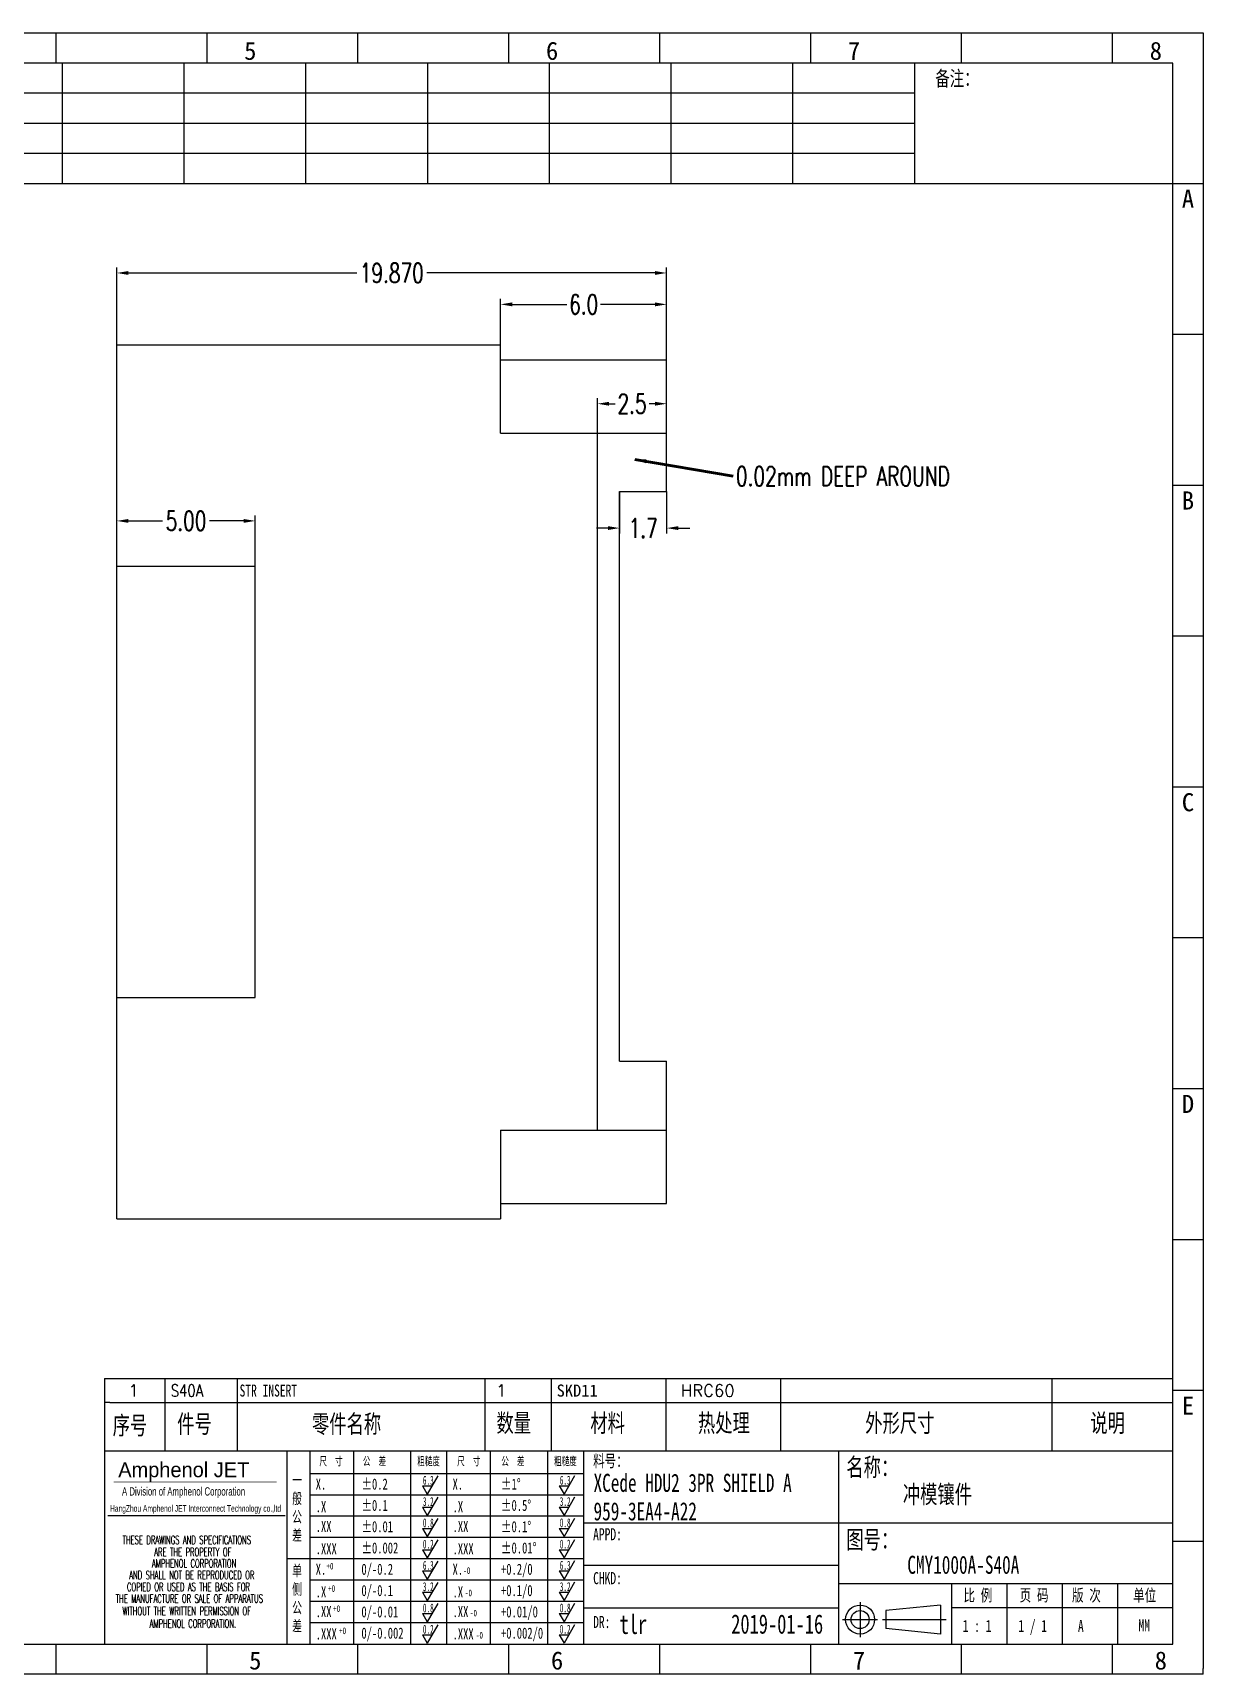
# Model space of a CAD drawing. Header units: millimetres. Extents: x -2852 to 5627, y -2271 to 1849.
# Drawn here: x 13.7 to 56, y 110.5 to 169.8 of the extents above; entities that cross this region are included whole.
import ezdxf
from ezdxf.enums import TextEntityAlignment as Align

# ---------------------------------------------------------------- set-up
doc = ezdxf.new("R2010")
doc.units = ezdxf.units.MM
doc.header["$PDSIZE"] = 3
doc.layers.add('1', color=7, linetype='Continuous')
doc.layers.add('41', color=1, linetype='Continuous')
doc.styles.add('CH', font='仿宋_GB2312_0.ttf')
doc.styles.add('jet02', font='simplex.shx', dxfattribs={"width": 0.7})
doc.styles.add('SIMPLEX', font='SIMPLEX')
doc.styles.get("Standard").update_dxf_attribs({"font": '仿宋_GB2312_0.ttf', "width": 0.7})
doc.styles.add('TEXTSTYLE_1', font='TRIUMB.TTF')
doc.styles.add('TEXTSTYLE_2', font='TRIUM.TTF')
doc.styles.add('tk', font='', dxfattribs={"width": 0.7})
doc.styles.add('tk 2', font='仿宋_GB2312_0.ttf', dxfattribs={"width": 0.65})
doc.styles.add('tk 4', font='simplex.shx', dxfattribs={"width": 0.65, "bigfont": 'bigfont.shx'})
doc.styles.get('tk').set_extended_font_data('NSimSun')
doc.dimstyles.new('jet02', dxfattribs={"dimtxt": 3.5, "dimasz": 2.1, "dimexe": 1, "dimexo": 0, "dimgap": 0.5, "dimtad": 0, "dimtoh": 1, "dimdec": 3, "dimzin": 9, "dimdsep": 46, "dimtxsty": 'jet02', "dimcen": 0, "dimclrt": 256, "dimazin": 2, "dimtfac": 1, "dimtdec": 3, "dimtofl": 0, "dimtmove": 0, "dimatfit": 1, "dimfxl": 0, "dimarcsym": 0})

# ---------------------------------------------------------------- blocks, each defined once
blk = doc.blocks.new('A3-N')
at = {"layer": '1', "color": 1}
for p, q in [((0, 296.73), (420, 296.73)), ((212.73, 291.27), (212.73, 296.73)), ((240, 291.27), (240, 296.73)), ((267.27, 291.27), (267.27, 296.73)), ((294.55, 291.27), (294.55, 296.73)), ((321.82, 291.27), (321.82, 296.73)), ((349.09, 291.27), (349.09, 296.73)), ((376.36, 291.27), (376.36, 296.73)), ((403.64, 291.27), (403.64, 296.73)), ((420, 296.73), (420, 1)), ((420, 269.45), (414.55, 269.45)), ((420, 242.18), (414.55, 242.18)), ((420, 214.91), (414.55, 214.91)), ((420, 187.64), (414.55, 187.64)), ((420, 160.36), (414.55, 160.36)), ((420, 133.09), (414.55, 133.09)), ((420, 105.82), (414.55, 105.82)), ((420, 78.55), (414.55, 78.55)), ((420, 51.27), (414.55, 51.27)), ((222.45, 49.09), (221.45, 49.09)), ((221.45, 49.09), (221.45, 40.36)), ((222.45, 49.09), (414.55, 49.09)), ((232.36, 49.09), (232.36, 40.36)), ((245.45, 49.09), (245.45, 40.36)), ((290.18, 49.09), (290.18, 40.36)), ((302.18, 49.09), (302.18, 40.36)), ((322.91, 49.09), (322.91, 40.36)), ((343.64, 49.09), (343.64, 40.36)), ((392.73, 40.36), (392.73, 49.09)), ((258.55, 40.36), (258.55, 5.44)), ((266.45, 40.36), (266.45, 5.44)), ((276.78, 40.36), (276.78, 5.45)), ((291.18, 40.36), (291.18, 5.45)), ((301.51, 40.37), (301.51, 5.46)), ((308.01, 40.36), (308.01, 5.45)), ((354.09, 40.36), (354.09, 5.45)), ((308.01, 32.39), (258.55, 32.39)), ((308.01, 28.54), (258.55, 28.54)), ((414.55, 27.27), (308.01, 27.27)), ((308.01, 24.69), (258.55, 24.69)), ((420, 24), (414.55, 24)), ((354.09, 19.63), (308.01, 19.63)), ((308.01, 16.99), (258.55, 16.99)), ((414.55, 16.36), (354.09, 16.36)), ((374.55, 16.36), (374.55, 5.45)), ((384.55, 16.36), (384.55, 5.45)), ((394.55, 16.36), (394.55, 5.45)), ((404.55, 16.36), (404.55, 5.45)), ((308.01, 13.14), (258.55, 13.14)), ((308.01, 11.99), (354.09, 11.99)), ((372.51, 12.49), (362.69, 11.5)), ((372.51, 12.49), (372.51, 7.25)), ((414.55, 12), (374.55, 12)), ((308.01, 9.29), (258.55, 9.29)), ((362.69, 11.5), (362.69, 8.23)), ((372.51, 7.25), (362.69, 8.23)), ((212.73, 0), (212.73, 5.45)), ((240, 0), (240, 5.45)), ((267.27, 0), (267.27, 5.45)), ((294.55, 0), (294.55, 5.45)), ((321.82, 0), (321.82, 5.45)), ((349.09, 0), (349.09, 5.45)), ((376.36, 0), (376.36, 5.45)), ((403.64, 0), (403.64, 5.45)), ((420, 0), (1, 0)), ((420, 0), (420, 1))]:
    blk.add_line(p, q, dxfattribs=at)
at = {"layer": '1'}
for p, q in [((414.55, 278.18), (414.55, 284.73)), ((221.45, 40.36), (221.45, 5.45)), ((221.45, 40.36), (414.55, 40.36)), ((221.45, 40.36), (414.55, 40.36)), ((254.41, 40.36), (254.41, 5.45)), ((283.28, 40.36), (283.28, 5.45)), ((308.01, 36.24), (258.55, 36.24)), ((222.08, 28.67), (254.12, 28.67)), ((308.01, 20.84), (254.41, 20.84))]:
    blk.add_line(p, q, dxfattribs=at)
at = {"layer": '1', "color": 1, "ltscale": 0.05}
for p, q in [((281.68, 35.84), (279.79, 32.56)), ((306.41, 35.84), (304.52, 32.56)), ((278.93, 34.04), (279.79, 32.56)), ((278.93, 34.04), (280.65, 34.04)), ((303.66, 34.05), (304.52, 32.56)), ((303.66, 34.05), (305.38, 34.05)), ((278.93, 30.19), (279.79, 28.71)), ((278.93, 30.19), (280.65, 30.19)), ((281.68, 31.99), (279.79, 28.71)), ((303.66, 30.2), (305.38, 30.2)), ((303.66, 30.2), (304.52, 28.71)), ((306.41, 31.99), (304.52, 28.71)), ((281.68, 28.14), (279.79, 24.86)), ((306.41, 28.14), (304.52, 24.86)), ((278.93, 26.34), (279.79, 24.86)), ((278.93, 26.34), (280.65, 26.34)), ((281.68, 24.29), (279.79, 21.01)), ((303.66, 26.35), (304.52, 24.86)), ((303.66, 26.35), (305.38, 26.35)), ((306.41, 24.29), (304.52, 21.01)), ((278.93, 22.49), (280.65, 22.49)), ((278.93, 22.49), (279.79, 21.01)), ((303.66, 22.5), (305.38, 22.5)), ((303.66, 22.5), (304.52, 21.01)), ((278.93, 18.66), (279.79, 17.17)), ((278.93, 18.66), (280.65, 18.66)), ((281.68, 20.45), (279.79, 17.17)), ((303.66, 18.66), (304.52, 17.18)), ((303.66, 18.66), (305.38, 18.66)), ((306.41, 20.46), (304.52, 17.18)), ((281.68, 16.6), (279.79, 13.32)), ((306.41, 16.61), (304.52, 13.33)), ((278.93, 14.81), (280.65, 14.81)), ((278.93, 14.81), (279.79, 13.32)), ((281.68, 12.75), (279.79, 9.47)), ((303.66, 14.81), (305.38, 14.81)), ((303.66, 14.81), (304.52, 13.33)), ((306.41, 12.76), (304.52, 9.48)), ((278.93, 10.96), (279.79, 9.47)), ((278.93, 10.96), (280.65, 10.96)), ((303.66, 10.96), (304.52, 9.48)), ((303.66, 10.96), (305.38, 10.96)), ((306.41, 8.91), (304.52, 5.63)), ((278.93, 7.11), (279.79, 5.62)), ((278.93, 7.11), (280.65, 7.11)), ((281.68, 8.9), (279.79, 5.62)), ((303.66, 7.11), (305.38, 7.11)), ((303.66, 7.11), (304.52, 5.63))]:
    blk.add_line(p, q, dxfattribs=at)
at = {"layer": '1', "color": 1, "ltscale": 0.1}
for p, q in [((358.01, 13.02), (358.01, 6.71)), ((354.86, 9.87), (361.17, 9.87)), ((362.03, 9.87), (373.54, 9.87))]:
    blk.add_line(p, q, dxfattribs=at)
at = {"layer": '1'}
blk.add_lwpolyline([(221.45, 5.45), (414.55, 5.45), (414.55, 291.27), (5.45, 291.27), (5.45, 5.45), (414.55, 5.45)], dxfattribs=at)
at = {"layer": '1', "color": 7, "linetype": 'Continuous', "const_width": 0.123}
blk.add_lwpolyline([(223.11, 34.74), (252.6, 34.76)], dxfattribs=at)
at = {"layer": '1', "color": 1}
for radius in [2.62, 1.64]:
    blk.add_circle((358.01, 9.87), radius, dxfattribs=at)
at = {"layer": '41'}
for p, q in [((213.82, 291.27), (213.82, 269.45)), ((235.82, 291.27), (235.82, 269.45)), ((257.82, 291.27), (257.82, 269.45)), ((279.82, 291.27), (279.82, 269.45)), ((301.82, 291.27), (301.82, 269.45)), ((323.82, 291.27), (323.82, 269.45)), ((345.82, 291.27), (345.82, 269.45)), ((367.82, 291.27), (367.82, 269.45)), ((367.82, 285.82), (5.45, 285.82)), ((367.82, 280.36), (5.45, 280.36)), ((367.82, 274.91), (5.45, 274.91)), ((414.55, 269.45), (5.45, 269.45))]:
    blk.add_line(p, q, dxfattribs=at)
at = {"layer": '1', "color": 1}
for s, p in [('5', (247.82, 295.11)), ('6', (302.36, 295.11)), ('7', (356.91, 295.11)), ('8', (411.45, 295.11)), ('5', (248.72, 4.11)), ('6', (303.26, 4.11)), ('7', (357.81, 4.11)), ('8', (412.35, 4.11))]:
    blk.add_text(s, height=3.27, dxfattribs=at).set_placement(p, align=Align.TOP_CENTER)
at = {"layer": '1', "style": 'tk', "width": 0.7}
blk.add_text('备注：', height=2.727, dxfattribs=at).set_placement((375.51, 288.55), align=Align.MIDDLE)
at = {"layer": '1', "color": 1}
for s, p in [('A', (418.37, 268.36)), ('B', (418.37, 213.82)), ('C', (418.37, 159.27)), ('D', (418.37, 104.73)), ('E', (418.37, 50.18))]:
    blk.add_text(s, height=3.27, dxfattribs=at).set_placement(p, align=Align.TOP_RIGHT)
at = {"layer": '1', "color": 1, "style": 'tk 2', "width": 0.7}
for s, height, p in [('数量', 3.273, (292.3, 43.78)), ('材料', 3.273, (309.27, 43.78)), ('热处理', 3.273, (328.71, 43.78)), ('外形尺寸', 3.273, (358.94, 43.78)), ('说明', 3.273, (399.61, 43.78)), ('序号', 3.273, (222.96, 43.34)), ('件号', 3.273, (234.62, 43.61)), ('零件名称', 3.273, (258.97, 43.61)), ('料号：', 2.182, (309.77, 37.46)), ('名称：', 3.273, (355.52, 35.79)), ('图号：', 3.273, (355.52, 22.7)), ('比 例', 2.182, (376.69, 13.18)), ('页 码', 2.182, (386.85, 13.18)), ('版 次', 2.182, (396.31, 13.18)), ('单位', 2.182, (407.35, 13.18))]:
    blk.add_text(s, height=height, dxfattribs=at).set_placement(p)
at = {"layer": '1', "color": 7, "linetype": 'Continuous', "style": 'TEXTSTYLE_1'}
blk.add_text('Amphenol JET', height=2.7, dxfattribs=at).set_placement((223.96, 35.61))
at = {"layer": '1', "color": 1, "ltscale": 0.05, "style": 'tk 2', "width": 0.5}
for s, p in [('6.3', (279.01, 34.26)), ('6.3', (303.74, 34.27)), ('3.2', (279.01, 30.41)), ('3.2', (303.74, 30.42)), ('0.8', (279.01, 26.56)), ('0.8', (303.74, 26.57)), ('0.2', (279.01, 22.71)), ('0.2', (303.74, 22.72)), ('6.3', (279.01, 18.87)), ('6.3', (303.74, 18.88)), ('3.2', (279.01, 15.02)), ('3.2', (303.74, 15.03)), ('0.8', (279.01, 11.17)), ('0.8', (303.74, 11.18)), ('0.2', (279.01, 7.32)), ('0.2', (303.74, 7.33))]:
    blk.add_text(s, height=1.6, dxfattribs=at).set_placement(p)
at = {"layer": '1', "color": 7, "linetype": 'Continuous'}
for s, height, style, width, p in [('A Division of Amphenol Corporation', 1.5, 'TEXTSTYLE_2', 0.7, (224.64, 32.29)), ('HangZhou Amphenol JET Interconnect Technology co.,ltd ', 1.2, 'TEXTSTYLE_2', 0.6, (222.47, 29.36)), ('THESE DRAWINGS AND SPECIFICATIONS', 1.5, 'tk 4', 0.6, (224.73, 23.52)), ('ARE THE PROPERTY OF', 1.5, 'tk 4', 0.6, (230.45, 21.35)), ('AND SHALL NOT BE REPRODUCED OR', 1.5, 'tk 4', 0.6, (225.95, 17.17)), ('AMPHENOL CORPORATION', 1.5, 'tk 4', 0.6, (230.04, 19.27)), ('COPIED OR USED AS THE BASIS FOR', 1.5, 'tk 4', 0.6, (225.54, 15.02)), ('THE MANUFACTURE OR SALE OF APPARATUS', 1.5, 'tk 4', 0.6, (223.5, 12.92)), ('WITHOUT THE WRITTEN PERMISSION OF', 1.5, 'tk 4', 0.6, (224.73, 10.67)), ('AMPHENOL CORPORATION.', 1.5, 'tk 4', 0.6, (229.63, 8.4))]:
    blk.add_text(s, height=height, dxfattribs=dict(at, style=style, width=width)).set_placement(p)
at = {"layer": '1', "color": 1, "style": 'tk 2', "width": 0.7}
for s, p in [('X.', (259.64, 34.37)), ('%%P0.2', (267.9, 34.37)), ('X.', (284.37, 34.37)), ('%%P1%%D', (293.12, 34.37)), ('.X', (259.64, 30.28)), ('%%P0.1', (267.9, 30.52)), ('.X', (284.37, 30.28)), ('%%P0.5%%D', (293.12, 30.52)), ('.XX', (259.64, 26.71)), ('%%P0.01', (267.9, 26.67)), ('.XX', (284.37, 26.71)), ('%%P0.1%%D', (293.12, 26.67)), ('%%P0.002', (267.9, 22.82)), ('%%P0.01%%D', (293.12, 22.82)), ('.XXX', (259.64, 22.68)), ('.XXX', (284.37, 22.68)), ('X.', (259.64, 18.97)), ('0/-0.2', (267.9, 18.97)), ('X.', (284.37, 18.97)), ('+0.2/0', (293.12, 18.97)), ('.X', (259.64, 14.88)), ('0/-0.1', (267.9, 15.12)), ('.X', (284.37, 14.88)), ('+0.1/0', (293.12, 15.12)), ('.XX', (259.64, 11.31)), ('0/-0.01', (267.9, 11.27)), ('.XX', (284.37, 11.31)), ('+0.01/0', (293.12, 11.27)), ('.XXX', (259.64, 7.28)), ('0/-0.002', (267.9, 7.42)), ('.XXX', (284.37, 7.28)), ('+0.002/0', (293.12, 7.42))]:
    blk.add_text(s, height=2, dxfattribs=at).set_placement(p, align=Align.MIDDLE_LEFT)
at = {"layer": '1', "style": 'tk 2', "width": 0.7}
for s, p in [('APPD:', (309.77, 24.21)), ('CHKD:', (309.77, 16.27)), ('DR:', (309.77, 8.35))]:
    blk.add_text(s, height=2.182, dxfattribs=at).set_placement(p)
at = {"layer": '1', "color": 7, "style": 'tk 2', "width": 0.7}
blk.add_text('MM', height=2.182, dxfattribs=at).set_placement((408.31, 7.75))
at = {"layer": '1', "color": 1, "ltscale": 0.05, "char_height": 1.5, "width": 6.3627, "attachment_point": 1, "style": 'tk 2'}
for s, insert in [('尺  寸', (260.31, 39.25)), ('公  差', (268.17, 39.25)), ('粗糙度', (277.98, 39.25)), ('尺  寸', (285.2, 39.25)), ('公  差', (293.18, 39.25)), ('粗糙度', (302.71, 39.26))]:
    blk.add_mtext(s, dxfattribs=dict(at, insert=insert))
at = {"layer": '1', "ltscale": 0.05, "char_height": 2, "width": 2.5195, "attachment_point": 1, "style": 'tk 2'}
for s, insert in [('一般公差', (255.39, 36.11)), ('单侧公差', (255.39, 19.71))]:
    blk.add_mtext(s, dxfattribs=dict(at, insert=insert))
at = {"layer": '1', "color": 1, "ltscale": 0.05, "char_height": 1.2, "width": 5.1396, "attachment_point": 1, "line_spacing_factor": 0.8, "style": 'tk 2'}
for s, insert in [('+0', (261.58, 20.13)), ('-0', (286.31, 19.33)), ('+0', (261.88, 16.09)), ('-0', (286.61, 15.29)), ('+0', (262.79, 12.45)), ('-0', (287.51, 11.65)), ('+0', (263.87, 8.44)), ('-0', (288.59, 7.64))]:
    blk.add_mtext(s, dxfattribs=dict(at, insert=insert))
at = {"layer": '1', "style": 'tk 2', "width": 0.7}
for tag, p in [('PATR-NO1', (309.84, 32.96)), ('TITLE', (365.74, 30.9)), ('PATR-NO2', (309.84, 27.81)), ('DWG-NO:', (366.54, 18.14))]:
    blk.add_attdef(tag, p, '', height=3.27, dxfattribs=at)
at = {"layer": '1', "color": 1, "style": 'tk 2', "width": 0.7}
for tag, p in [('DRAW', (314.55, 7.27)), ('DATE', (334.72, 7.32))]:
    blk.add_attdef(tag, p, '', height=3.49, dxfattribs=at)
at = {"layer": '1', "style": 'tk 2', "width": 0.7}
for tag, p in [('SCALE', (376.55, 8.73)), ('SHEET', (386.6, 8.72)), ('REV', (397.38, 8.73))]:
    blk.add_attdef(tag, text='', height=2.18, dxfattribs=at).set_placement(p, align=Align.MIDDLE_LEFT)
blk = doc.blocks.new('FB3')
at = {"layer": '1', "color": 1}
for p, q in [((0, 4.36), (193.09, 4.36)), ((0, 4.36), (0, 0)), ((10.91, 4.36), (10.91, 0)), ((24, 4.36), (24, 0)), ((68.73, 4.36), (68.73, 0)), ((80.73, 4.36), (80.73, 0)), ((101.45, 4.36), (101.45, 0)), ((122.18, 4.36), (122.18, 0)), ((171.27, 0), (171.27, 4.36))]:
    blk.add_line(p, q, dxfattribs=at)
at = {"layer": '1'}
for tag, style, p in [('ITEM', 'SIMPLEX', (4.36, 2.18)), ('PARTNO', 'SIMPLEX', (12, 2.18)), ('QTY', 'SIMPLEX', (74.18, 2.18)), ('MATL', 'CH', (81.72, 2.18)), ('FINISH', 'SIMPLEX', (104.17, 2.18)), ('SPEC', 'SIMPLEX', (130.91, 2.18)), ('REMARK', 'SIMPLEX', (174.06, 2.18))]:
    blk.add_attdef(tag, text='', height=2.18, dxfattribs=dict(at, style=style)).set_placement(p, align=Align.MIDDLE_LEFT)
at = {"layer": '1', "style": 'tk', "width": 0.7}
blk.add_attdef('DIE', text='', height=2.18, dxfattribs=at).set_placement((24.43, 2.18), align=Align.MIDDLE_LEFT)
blk = doc.blocks.new('*D3714')
at = {"layer": '41', "ltscale": 0.05}
for p, q in [((931.975, -2301.895), (931.975, -2300.062)), ((936.975, -2301.895), (936.975, -2300.062)), ((932.395, -2300.262), (933.628, -2300.262)), ((936.555, -2300.262), (935.322, -2300.262))]:
    blk.add_line(p, q, dxfattribs=at)
for points in [[(932.395, -2300.192), (932.395, -2300.332), (931.975, -2300.262)], [(936.555, -2300.192), (936.555, -2300.332), (936.975, -2300.262)]]:
    blk.add_solid(points, dxfattribs=at)
at = {"layer": 'Defpoints', "color": 0, "ltscale": 0.05}
for p in [(931.975, -2300.262), (931.975, -2301.895), (936.975, -2301.895)]:
    blk.add_point(p, dxfattribs=at)
at = {"layer": '41', "ltscale": 0.05, "insert": (934.475, -2300.262), "char_height": 0.7, "attachment_point": 5, "style": 'jet02'}
blk.add_mtext('5.00', dxfattribs=at)
blk = doc.blocks.new('*D3715')
at = {"layer": '41', "ltscale": 0.05}
for p, q in [((931.975, -2293.895), (931.975, -2291.098)), ((932.395, -2291.298), (940.643, -2291.298)), ((951.425, -2291.298), (943.177, -2291.298)), ((951.845, -2294.445), (951.845, -2291.098))]:
    blk.add_line(p, q, dxfattribs=at)
for points in [[(932.395, -2291.228), (932.395, -2291.368), (931.975, -2291.298)], [(951.425, -2291.228), (951.425, -2291.368), (951.845, -2291.298)]]:
    blk.add_solid(points, dxfattribs=at)
at = {"layer": 'Defpoints', "color": 0, "ltscale": 0.05}
for p in [(951.845, -2291.298), (931.975, -2293.895), (951.845, -2294.445)]:
    blk.add_point(p, dxfattribs=at)
at = {"layer": '41', "ltscale": 0.05, "insert": (941.91, -2291.298), "char_height": 0.7, "attachment_point": 5, "style": 'jet02'}
blk.add_mtext('19.870', dxfattribs=at)
blk = doc.blocks.new('*D3716')
at = {"layer": '41', "ltscale": 0.05}
for p, q in [((945.845, -2293.895), (945.845, -2292.233)), ((946.265, -2292.433), (948.232, -2292.433)), ((951.425, -2292.433), (949.458, -2292.433)), ((951.845, -2294.445), (951.845, -2292.233))]:
    blk.add_line(p, q, dxfattribs=at)
for points in [[(946.265, -2292.363), (946.265, -2292.503), (945.845, -2292.433)], [(951.425, -2292.363), (951.425, -2292.503), (951.845, -2292.433)]]:
    blk.add_solid(points, dxfattribs=at)
at = {"layer": 'Defpoints', "color": 0, "ltscale": 0.05}
for p in [(951.845, -2292.433), (945.845, -2293.895), (951.845, -2294.445)]:
    blk.add_point(p, dxfattribs=at)
at = {"layer": '41', "ltscale": 0.05, "insert": (948.845, -2292.433), "char_height": 0.7, "attachment_point": 5, "style": 'jet02'}
blk.add_mtext('6.0', dxfattribs=at)
blk = doc.blocks.new('*D3717')
at = {"layer": '41', "ltscale": 0.05}
for p, q in [((949.345, -2297.095), (949.345, -2295.826)), ((949.765, -2296.026), (949.982, -2296.026)), ((951.425, -2296.026), (951.208, -2296.026)), ((951.845, -2297.095), (951.845, -2295.826))]:
    blk.add_line(p, q, dxfattribs=at)
for points in [[(949.765, -2295.956), (949.765, -2296.096), (949.345, -2296.026)], [(951.425, -2295.956), (951.425, -2296.096), (951.845, -2296.026)]]:
    blk.add_solid(points, dxfattribs=at)
at = {"layer": 'Defpoints', "color": 0, "ltscale": 0.05}
for p in [(951.845, -2296.026), (949.345, -2297.095), (951.845, -2297.095)]:
    blk.add_point(p, dxfattribs=at)
at = {"layer": '41', "ltscale": 0.05, "insert": (950.595, -2296.026), "char_height": 0.7, "attachment_point": 5, "style": 'jet02'}
blk.add_mtext('2.5', dxfattribs=at)
blk = doc.blocks.new('*D3718')
at = {"layer": '41', "ltscale": 0.05}
for p, q in [((950.145, -2299.195), (950.145, -2300.722)), ((951.845, -2299.195), (951.845, -2300.722)), ((949.725, -2300.522), (949.305, -2300.522)), ((952.265, -2300.522), (952.685, -2300.522))]:
    blk.add_line(p, q, dxfattribs=at)
for points in [[(949.725, -2300.452), (949.725, -2300.592), (950.145, -2300.522)], [(952.265, -2300.452), (952.265, -2300.592), (951.845, -2300.522)]]:
    blk.add_solid(points, dxfattribs=at)
at = {"layer": 'Defpoints', "color": 0, "ltscale": 0.05}
for p in [(950.145, -2299.195), (951.845, -2299.195), (950.145, -2300.522)]:
    blk.add_point(p, dxfattribs=at)
at = {"layer": '41', "ltscale": 0.05, "insert": (950.995, -2300.522), "char_height": 0.7, "attachment_point": 5, "style": 'jet02'}
blk.add_mtext('1.7', dxfattribs=at)

msp = doc.modelspace()

# ---------------------------------------------------------------- linework, layer by layer
at = {"layer": '1', "ltscale": 0.05}
for p, q in [((16.7674, 158.5353), (30.6374, 158.5353)), ((16.7674, 126.9353), (16.7674, 158.5353)), ((30.6374, 155.3353), (30.6374, 158.5353)), ((30.6374, 157.9853), (36.6374, 157.9853)), ((36.6374, 153.2353), (36.6374, 157.9853)), ((30.6374, 155.3353), (36.6374, 155.3353)), ((34.9374, 153.2353), (36.6374, 153.2353)), ((34.9374, 132.6353), (34.9374, 153.2353)), ((16.7674, 150.5353), (21.7674, 150.5353)), ((21.7674, 134.9353), (21.7674, 150.5353)), ((16.7674, 134.9353), (21.7674, 134.9353)), ((34.9374, 132.6353), (36.6374, 132.6353)), ((36.6374, 127.4853), (36.6374, 132.6353)), ((30.6374, 130.1353), (36.6374, 130.1353)), ((30.6374, 130.1353), (30.6374, 126.9353)), ((30.6374, 127.4853), (36.6374, 127.4853)), ((16.7674, 126.9353), (30.6374, 126.9353))]:
    msp.add_line(p, q, dxfattribs=at)
at = {"layer": '1', "color": 3, "ltscale": 0.05}
msp.add_line((34.1374, 130.1353), (34.1374, 155.3353), dxfattribs=at)

# ---------------------------------------------------------------- block references
at = {"layer": '1', "ltscale": 0.05, "xscale": 0.2000000000000455, "yscale": 0.2000000000000455, "zscale": 0.2000000000000455}
msp.add_blockref('A3-N', (-27.9741, 110.4692), dxfattribs=at).add_auto_attribs({'DWG-NO:': 'CMY1000A-S40A', 'TITLE': '冲模镶件', 'REV': 'A', 'SHEET': '1 / 1', 'DRAW': 'tlr', 'DATE': '2019-01-16', 'PATR-NO1': 'XCede HDU2 3PR SHIELD A', 'PATR-NO2': '959-3EA4-A22', 'SCALE': '1 : 1'})
at = {"layer": '1', "ltscale": 0.05}
ref = msp.add_blockref('FB3', (16.3168, 120.2874), dxfattribs=dict(at, xscale=0.2000000000000455, yscale=0.2000000000000455, zscale=0.2000000000000455))
ref.add_attrib('PARTNO', 'S40A', dxfattribs={"height": 0.43636, "style": 'SIMPLEX', "width": 0.8}).set_placement((18.7168, 120.7237), align=Align.MIDDLE_LEFT)
ref.add_attrib('ITEM', '1', dxfattribs={"height": 0.4364, "style": 'SIMPLEX'}).set_placement((17.1895, 120.7237), align=Align.MIDDLE_LEFT)
ref.add_attrib('DIE', 'STR INSERT', dxfattribs={"height": 0.43636, "style": 'tk', "width": 0.7}).set_placement((21.2028, 120.7237), align=Align.MIDDLE_LEFT)
ref.add_attrib('QTY', '1', dxfattribs={"height": 0.4364, "style": 'SIMPLEX'}).set_placement((30.4767, 120.7237), align=Align.MIDDLE_LEFT)
ref.add_attrib('MATL', 'SKD11', dxfattribs={"height": 0.43636, "style": 'CH'}).set_placement((32.66, 120.7237), align=Align.MIDDLE_LEFT)
ref.add_attrib('FINISH', 'HRC60', dxfattribs={"height": 0.43636, "style": 'SIMPLEX'}).set_placement((37.1514, 120.7237), align=Align.MIDDLE_LEFT)

# ---------------------------------------------------------------- texts
at = {"layer": '41', "ltscale": 0.05, "insert": (39.1434, 153.7797), "char_height": 0.7, "attachment_point": 4, "style": 'jet02'}
msp.add_mtext('0.02mm DEEP AROUND', dxfattribs=at)

# ---------------------------------------------------------------- dimensions: what is measured, and where the dimension line sits
at = {"layer": '41', "ltscale": 0.05}
for base, p1, p2, override, picture, middle in [((36.6374, 161.1313), (16.7674, 158.5353), (36.6374, 157.9853), {"dimscale": 0.2, "dimtoh": 0, "dimzin": 1, "dimclrd": 256, "dimclre": 256, "dimadec": 3, "dimazin": 0, "dimatfit": 3, "dimlwd": 65535, "dimlwe": 65535}, '*D3715', (26.7024, 161.1313)), ((36.6374, 159.9968), (30.6374, 158.5353), (36.6374, 157.9853), {"dimscale": 0.2, "dimtoh": 0, "dimdec": 1, "dimzin": 1, "dimclrd": 256, "dimclre": 256, "dimadec": 1, "dimazin": 0, "dimatfit": 3, "dimlwd": 65535, "dimlwe": 65535}, '*D3716', (33.6374, 159.9968)), ((36.6374, 156.4039), (34.1374, 155.3353), (36.6374, 155.3353), {"dimscale": 0.2, "dimtoh": 0, "dimdec": 1, "dimzin": 1, "dimclrd": 256, "dimclre": 256, "dimadec": 1, "dimazin": 0, "dimatfit": 3, "dimlwd": 65535, "dimlwe": 65535}, '*D3717', (35.3874, 156.4039)), ((34.9374, 151.9074), (36.6374, 153.2353), (34.9374, 153.2353), {"dimscale": 0.2, "dimtoh": 0, "dimdec": 1, "dimzin": 1, "dimclrd": 256, "dimclre": 256, "dimadec": 1, "dimazin": 0, "dimatfit": 3, "dimlwd": 65535, "dimlwe": 65535}, '*D3718', (35.7874, 151.9074)), ((16.7674, 152.1681), (21.7674, 150.5353), (16.7674, 150.5353), {"dimscale": 0.2, "dimtoh": 0, "dimdec": 2, "dimzin": 1, "dimclrd": 256, "dimclre": 256, "dimazin": 0, "dimatfit": 3, "dimlwd": 65535, "dimlwe": 65535}, '*D3714', (19.2674, 152.1681))]:
    dim = msp.add_linear_dim(base=base, p1=p1, p2=p2, dimstyle='jet02', override=override, dxfattribs=at)
    dim.commit()
    dim.dimension.update_dxf_attribs({"geometry": picture, "text_midpoint": middle, "insert": (-915.2077, 2452.4298)})

# ---------------------------------------------------------------- leaders
at = {"layer": '41', "ltscale": 0.05, "annotation_type": 0, "has_hookline": 1, "hookline_direction": 0, "text_width": 8.6567}
msp.add_leader([(35.4819, 154.3915), (39.0434, 153.7797)], dimstyle='jet02', override={"dimscale": 0.2, "dimtoh": 0, "dimdec": 1, "dimzin": 1, "dimclrd": 256, "dimclre": 256, "dimadec": 1, "dimazin": 0, "dimatfit": 3, "dimlwd": 65535, "dimlwe": 65535}, dxfattribs=at)

doc.saveas('drawing.dxf')
